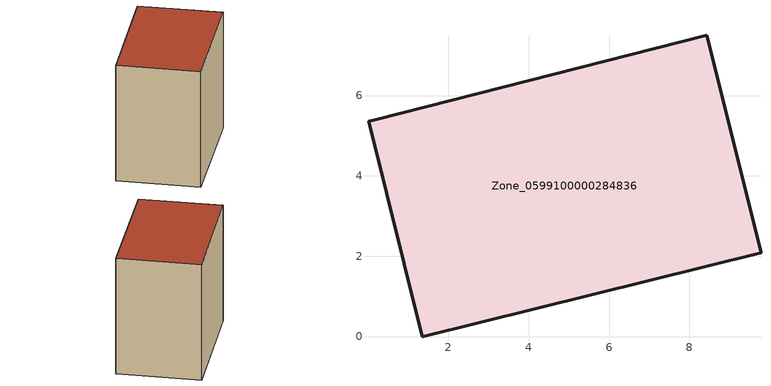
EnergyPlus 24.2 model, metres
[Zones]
Zone_0599100000284836
 floor ground (C_G): 9.78,2.08 1.35,0 0.01,5.35 0.17,5.39 8.43,7.5 z0
 wall outside (C_F): 9.78,2.08 8.43,7.5 0.17,5.39 0.01,5.35 1.35,0 9.78,2.08 z0:8.27
 roof outside (C_R): 1.35,0 9.78,2.08 8.43,7.5 0.17,5.39 0.01,5.35 z8.27
[BUILDING]
Pand.0599100000284836: North Axis=0; Terrain=City; Loads Convergence Tolerance Value=0.04; Temperature Convergence Tolerance Value=0.4; Solar Distribution=FullExterior; Maximum Number of Warmup Days=25; Minimum Number of Warmup Days=1
[Site:Location]
Rotterdam.The.Hague.AP_ZH_NLD Design_Conditions: Latitude=51.96; Longitude=4.45; Time Zone=1; Elevation=-4.5
[SITE:GROUNDTEMPERATURE:BUILDINGSURFACE]
18, 18, 18, 18, 18, 18, 18, 18, 18, 18, 18, 18
[MATERIAL] Thermal Absorptance=0.9; Solar Absorptance=0.7; Visible Absorptance=0.7
Name | Roughness | Thickness | Conductivity | Density | Specific Heat
G.TI.1975-1991 | MediumSmooth | 0.15 | 0.288461 | 540 | 1210
F.TI.1975-1991 | Rough | 0.3 | 0.230769 | 1920 | 840
R.TI.1975-1991 | MediumRough | 0.2 | 0.153846 | 1500 | 1000
[CONSTRUCTION]
C_G: G.TI.1975-1991
C_F: F.TI.1975-1991
C_R: R.TI.1975-1991
[ZONE]
Zone_0599100000284836: Type=1; Multiplier=1; Ceiling Height=Autocalculate; Volume=Autocalculate; Floor Area=autocalculate; Part of Total Floor Area=Yes
[ZONEINFILTRATION:DESIGNFLOWRATE]
Infil_Zone_0599100000284836: Zone or ZoneList or Space or SpaceList=Zone_0599100000284836; Schedule=AlwaysOn; Design Flow Rate Calculation Method=Flow/Area; Flow Rate per Floor Area=0.003; Constant Term Coefficient=1; Temperature Term Coefficient=0; Velocity Term Coefficient=0; Velocity Squared Term Coefficient=0
[HVACTEMPLATE:ZONE:IDEALLOADSAIRSYSTEM]
Zone_0599100000284836: Maximum Heating Supply Air Temperature=50; Minimum Cooling Supply Air Temperature=13; Maximum Heating Supply Air Humidity Ratio=0.0156; Minimum Cooling Supply Air Humidity Ratio=0.0077; Heating Limit=NoLimit; Cooling Limit=NoLimit; Dehumidification Control Type=ConstantSensibleHeatRatio; Cooling Sensible Heat Ratio=0.7; Dehumidification Setpoint=60; Humidification Control Type=None; Humidification Setpoint=30; Outdoor Air Method=None; Outdoor Air Flow Rate per Person=0.00944; Outdoor Air Flow Rate per Zone Floor Area=0; Outdoor Air Flow Rate per Zone=0; Demand Controlled Ventilation Type=None; Outdoor Air Economizer Type=NoEconomizer; Heat Recovery Type=None; Sensible Heat Recovery Effectiveness=0.7; Latent Heat Recovery Effectiveness=0.65
[ZONECONTROL:THERMOSTAT]
ThermostatControl_Zone_0599100000284836: Zone or ZoneList=Zone_0599100000284836; Control Type Schedule=DualSetpointControlType; Control 1=Thermostat_Zone_0599100000284836; Temperature Difference Between Cutout And Setpoint=0
[THERMOSTATSETPOINT:DUALSETPOINT]
Thermostat_Zone_0599100000284836: Heating Setpoint Temperature Schedule=HeatingSetpoint_Zone_0599100000284836; Cooling Setpoint Temperature Schedule=CoolingSetpoint_Zone_0599100000284836
[SCHEDULE:COMPACT]
HeatingSetpoint_Zone_0599100000284836: Through: 12/31, For: AllDays, Until: 24:00, 21
CoolingSetpoint_Zone_0599100000284836: Through: 12/31, For: AllDays, Until: 24:00, 24
DualSetpointControlType: Through: 12/31, For: AllDays, Until: 24:00, 4
AlwaysOn: Through: 12/31, For: AllDays, Until: 24:00, 1
